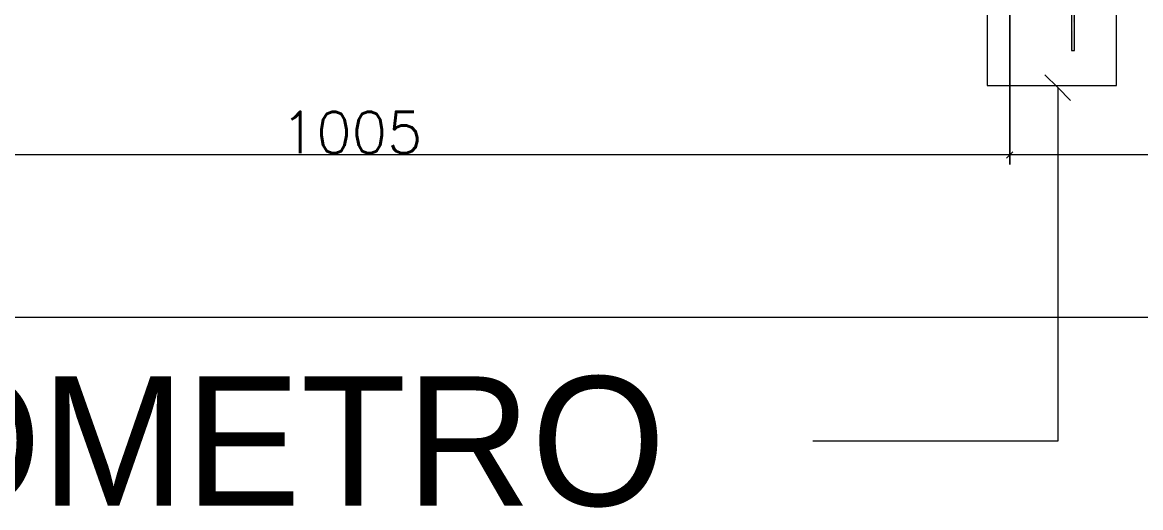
# Model space of a CAD drawing. Header units: metres. Extents: x -1 to 106, y -6 to 62.
# Drawn here: x 36.45 to 45.09, y -3.78 to -0.03 of the extents above; entities that cross this region are included whole.
import ezdxf

# ---------------------------------------------------------------- set-up
doc = ezdxf.new("R2010")
doc.units = ezdxf.units.M
for name, color, linetype, lineweight in [('A-DETL', 7, 'Continuous', 5), ('ARQ-COTA-50', 7, 'Continuous', 5), ('G-ANNO-TEXT', 7, 'Continuous', 5), ('P-PIPE', 7, 'Continuous', 5)]:
    doc.layers.add(name, color=color, linetype=linetype, lineweight=lineweight)
doc.layers.add('ARQ_1100_BASE_TÉRREO_GARAGEM_dwg', color=7, linetype='Continuous', lineweight=5, true_color=0x767676)
doc.styles.add('Century Gothic', font='GOTHIC.TTF', dxfattribs={"height": 1})
doc.styles.add('RomanS', font='romans__.ttf', dxfattribs={"height": 0.32})

# ---------------------------------------------------------------- blocks, each defined once
blk = doc.blocks.new('ARQ_1100_BASE_TÉRREO_GARAGEM_dwg__ARCHTICK-3723946-TÉRREO 1_20')
at = {"layer": 'ARQ-COTA-50', "color": 253, "true_color": 0xaaaaaa}
blk.add_line((-0.5, -0.5), (0.5, 0.5), dxfattribs=at)
blk = doc.blocks.new('ARQ_1100_BASE_TÉRREO_GARAGEM_dwg-3696053-TÉRREO 1_20')
at = {"layer": 'ARQ-COTA-50', "color": 253, "true_color": 0xaaaaaa}
blk.add_line((2.7867, -2.3107), (94.0326, -2.3107), dxfattribs=at)
at = {"layer": 'ARQ-COTA-50', "color": 253, "true_color": 0xaaaaaa, "flags": 128}
blk.add_lwpolyline([(44.0826, -1.1322), (44.0826, 0.125)], close=True, dxfattribs=at)
blk.add_lwpolyline([(94.0326, -1.0572), (52.8326, -1.0572), (47.8326, -1.0572), (44.0826, -1.0572), (34.0326, -1.0572), (2.7867, -1.0572)], dxfattribs=at)
at = {"xscale": 0.05, "yscale": 0.05, "zscale": 0.05}
blk.add_blockref('ARQ_1100_BASE_TÉRREO_GARAGEM_dwg__ARCHTICK-3723946-TÉRREO 1_20', (44.0826, -1.0572), dxfattribs=at)
at = {"xscale": 0.05, "yscale": 0.05, "zscale": 0.05, "rotation": 180}
blk.add_blockref('ARQ_1100_BASE_TÉRREO_GARAGEM_dwg__ARCHTICK-3723946-TÉRREO 1_20', (44.0826, -1.0572), dxfattribs=at)
at = {"layer": 'ARQ-COTA-50', "insert": (38.4448, -0.723), "char_height": 0.32, "width": 1.481757, "attachment_point": 1, "line_spacing_factor": 0.983083, "style": 'RomanS'}
blk.add_mtext('1005', dxfattribs=at)

msp = doc.modelspace()

# ---------------------------------------------------------------- hatches: boundary and pattern name
at = {"layer": 'P-PIPE', "true_color": 0x0080ff}
for points in [[(44.5612, -0.2509), (44.572, -0.2509), (44.5688, 0.0537), (44.5599, 0.0537), (44.5599, -0.2509)], [(44.5828, -0.2509), (44.5841, -0.2509), (44.5809, 0.0537), (44.572, 0.0537), (44.5753, -0.2509), (44.5809, -0.2509)]]:
    msp.add_hatch(color=150, dxfattribs=at).paths.add_polyline_path(points)

# ---------------------------------------------------------------- linework, layer by layer
at = {"layer": 'A-DETL', "color": 1, "true_color": 0xff0000}
for p, q in [((43.9068, 0.4794), (43.9068, -0.5206)), ((44.9068, -0.5206), (44.9068, 0.4794)), ((43.9068, -0.5206), (44.9068, -0.5206))]:
    msp.add_line(p, q, dxfattribs=at)
at = {"layer": 'G-ANNO-TEXT', "color": 1, "true_color": 0xff0000}
for p, q in [((44.4535, -0.5365), (44.3543, -0.4373)), ((44.4535, -0.5365), (44.5527, -0.6357)), ((44.4535, -0.5365), (44.4535, -3.269)), ((42.5951, -3.269), (42.5605, -3.269)), ((44.4535, -3.269), (42.5951, -3.269))]:
    msp.add_line(p, q, dxfattribs=at)
at = {"layer": 'P-PIPE'}
for p, q in [((44.5595, 0.0537), (44.5595, -0.2509)), ((44.5845, -0.2509), (44.5845, 0.0537)), ((44.5595, -0.2509), (44.5845, -0.2509))]:
    msp.add_line(p, q, dxfattribs=at)

# ---------------------------------------------------------------- block references
at = {"layer": 'ARQ_1100_BASE_TÉRREO_GARAGEM_dwg', "color": 253, "true_color": 0xaaaaaa}
msp.add_blockref('ARQ_1100_BASE_TÉRREO_GARAGEM_dwg-3696053-TÉRREO 1_20', (0, 0), dxfattribs=at)

# ---------------------------------------------------------------- texts
at = {"layer": 'G-ANNO-TEXT', "color": 1, "true_color": 0xff0000, "insert": (32.2841, -2.769), "char_height": 1, "width": 11.223625, "attachment_point": 1, "style": 'Century Gothic'}
msp.add_mtext('HIDRÔMETRO', dxfattribs=at)

doc.saveas('drawing.dxf')
